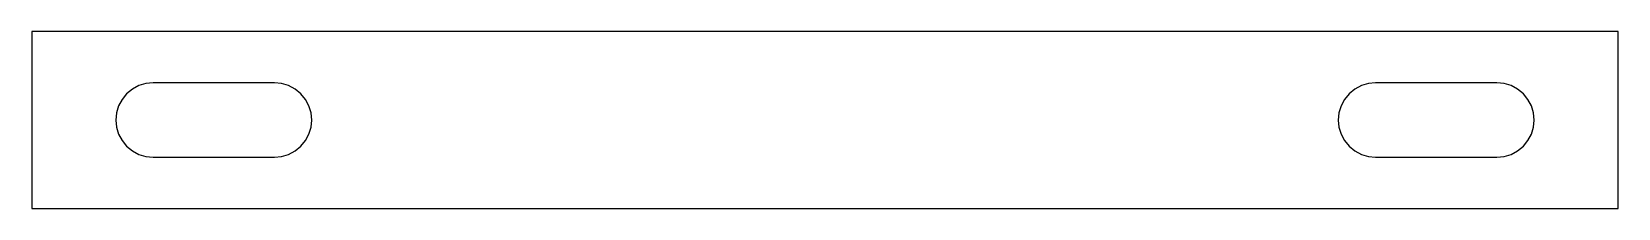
# Model space of a CAD drawing. Header units: millimetres. Extents: x 0 to 340, y 0 to 38.
import ezdxf

# ---------------------------------------------------------------- set-up
doc = ezdxf.new("R2010")
doc.units = ezdxf.units.MM

msp = doc.modelspace()

# ---------------------------------------------------------------- linework, layer by layer
at = {"layer": 'CUT'}
for p, q in [((340, 38), (0, 38)), ((0, 38), (0, 0)), ((340, 0), (340, 38)), ((20.34, 24.66), (19.35, 23.44)), ((21.56, 25.65), (20.34, 24.66)), ((22.94, 26.39), (21.56, 25.65)), ((24.44, 26.85), (22.94, 26.39)), ((26, 27), (24.44, 26.85)), ((52, 27), (26, 27)), ((53.56, 26.85), (52, 27)), ((55.06, 26.39), (53.56, 26.85)), ((56.44, 25.65), (55.06, 26.39)), ((57.66, 24.66), (56.44, 25.65)), ((58.65, 23.44), (57.66, 24.66)), ((282.34, 24.66), (281.35, 23.44)), ((283.56, 25.65), (282.34, 24.66)), ((284.94, 26.39), (283.56, 25.65)), ((286.44, 26.85), (284.94, 26.39)), ((288, 27), (286.44, 26.85)), ((314, 27), (288, 27)), ((315.56, 26.85), (314, 27)), ((317.06, 26.39), (315.56, 26.85)), ((318.44, 25.65), (317.06, 26.39)), ((319.66, 24.66), (318.44, 25.65)), ((320.65, 23.44), (319.66, 24.66)), ((18.15, 20.56), (18, 19)), ((18.61, 22.06), (18.15, 20.56)), ((19.35, 23.44), (18.61, 22.06)), ((59.39, 22.06), (58.65, 23.44)), ((59.85, 20.56), (59.39, 22.06)), ((60, 19), (59.85, 20.56)), ((280.15, 20.56), (280, 19)), ((280.61, 22.06), (280.15, 20.56)), ((281.35, 23.44), (280.61, 22.06)), ((321.39, 22.06), (320.65, 23.44)), ((321.85, 20.56), (321.39, 22.06)), ((322, 19), (321.85, 20.56)), ((18, 19), (18.15, 17.44)), ((18, 19), (18, 19)), ((18.15, 17.44), (18.61, 15.94)), ((59.39, 15.94), (59.85, 17.44)), ((59.85, 17.44), (60, 19)), ((60, 19), (60, 19)), ((280, 19), (280.15, 17.44)), ((280, 19), (280, 19)), ((280.15, 17.44), (280.61, 15.94)), ((321.39, 15.94), (321.85, 17.44)), ((321.85, 17.44), (322, 19)), ((322, 19), (322, 19)), ((18.61, 15.94), (19.35, 14.56)), ((19.35, 14.56), (20.34, 13.34)), ((57.66, 13.34), (58.65, 14.56)), ((58.65, 14.56), (59.39, 15.94)), ((280.61, 15.94), (281.35, 14.56)), ((281.35, 14.56), (282.34, 13.34)), ((319.66, 13.34), (320.65, 14.56)), ((320.65, 14.56), (321.39, 15.94)), ((20.34, 13.34), (21.56, 12.35)), ((21.56, 12.35), (22.94, 11.61)), ((22.94, 11.61), (24.44, 11.15)), ((24.44, 11.15), (26, 11)), ((26, 11), (52, 11)), ((52, 11), (53.56, 11.15)), ((53.56, 11.15), (55.06, 11.61)), ((55.06, 11.61), (56.44, 12.35)), ((56.44, 12.35), (57.66, 13.34)), ((282.34, 13.34), (283.56, 12.35)), ((283.56, 12.35), (284.94, 11.61)), ((284.94, 11.61), (286.44, 11.15)), ((286.44, 11.15), (288, 11)), ((288, 11), (314, 11)), ((314, 11), (315.56, 11.15)), ((315.56, 11.15), (317.06, 11.61)), ((317.06, 11.61), (318.44, 12.35)), ((318.44, 12.35), (319.66, 13.34)), ((0, 0), (340, 0))]:
    msp.add_line(p, q, dxfattribs=at)

doc.saveas('drawing.dxf')
